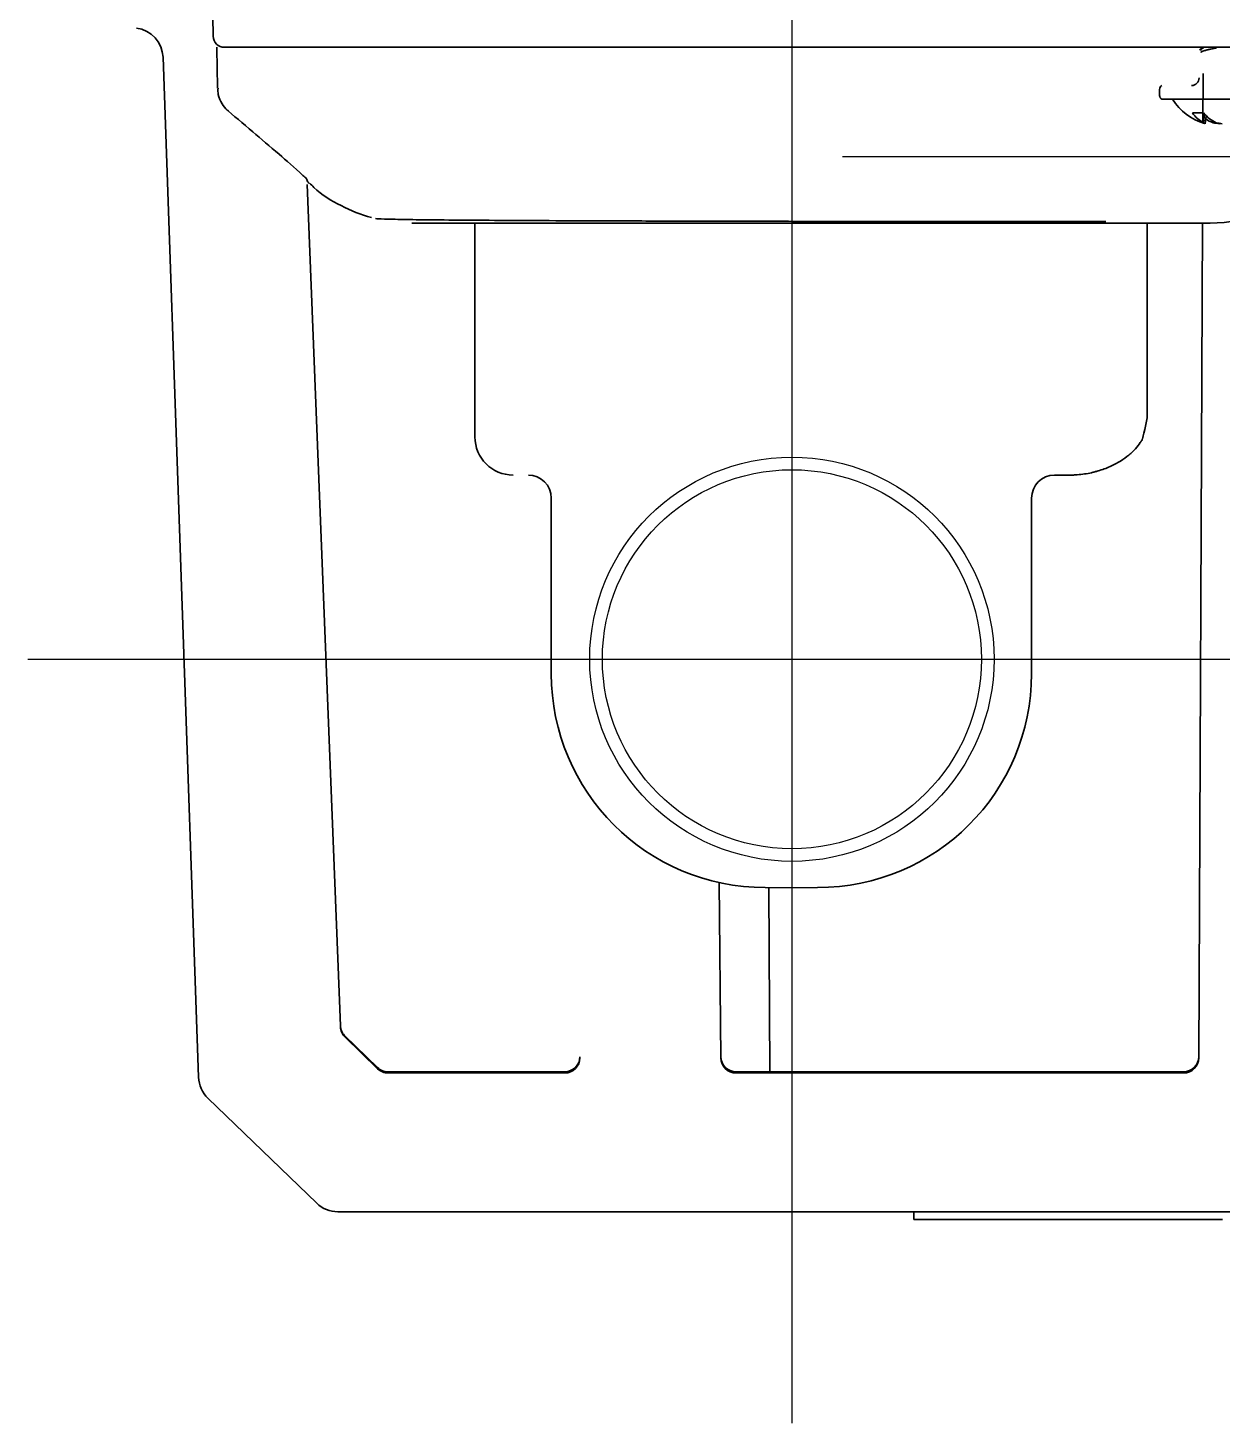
# Model space of a CAD drawing. Header units: inches. Extents: x 786 to 5593, y 691 to 5453.
# Drawn here: x 3433.9 to 3512, y 4189.8 to 4281.1 of the extents above; entities that cross this region are included whole.
import ezdxf

# ---------------------------------------------------------------- set-up
doc = ezdxf.new("R2010")
doc.units = ezdxf.units.IN
doc.layers.add('1', color=7, linetype='Continuous', true_color=0xffffff)

msp = doc.modelspace()

# ---------------------------------------------------------------- linework, layer by layer
at = {"color": 6}
for p, q in [((3483.853, 4289.825), (3483.853, 4189.825)), ((3433.853, 4239.825), (3533.853, 4239.825))]:
    msp.add_line(p, q, dxfattribs=at)
at = {"color": 4}
msp.add_line((3487.165, 4272.726), (3587.165, 4272.726), dxfattribs=at)
msp.add_line((3482.107, 4224.876), (3485.538, 4224.876))
for radius in [13.231, 12.403]:
    msp.add_circle((3483.853, 4239.825), radius)
at = {"layer": '1', "color": 7, "linetype": 'Continuous', "lineweight": 35}
for p, q in [((3445.666, 4298.232), (3445.973, 4280.613)), ((3495.908, 4279.876), (3446.723, 4279.876)), ((3518.357, 4279.876), (3495.908, 4279.876)), ((3510.671, 4279.876), (3510.614, 4279.665)), ((3442.695, 4279.226), (3445.026, 4212.46)), ((3510.752, 4274.923), (3510.766, 4278.156)), ((3446.263, 4277.2), (3446.262, 4277.204)), ((3507.919, 4277.126), (3507.919, 4276.726)), ((3446.942, 4275.732), (3446.941, 4275.732)), ((3508.069, 4276.476), (3515.769, 4276.476)), ((3510.856, 4275.504), (3510.8, 4274.943)), ((3510.956, 4275.402), (3510.904, 4274.877)), ((3511.418, 4275.048), (3511.417, 4274.943)), ((3511.83, 4274.901), (3511.83, 4274.877)), ((3511.83, 4274.877), (3511.919, 4274.888)), ((3452.128, 4270.893), (3454.304, 4215.828)), ((3488.83, 4268.479), (3488.829, 4268.376)), ((3489.33, 4268.478), (3489.329, 4268.376)), ((3489.828, 4268.376), (3489.829, 4268.478)), ((3491.918, 4268.475), (3491.919, 4268.376)), ((3492.418, 4268.376), (3492.417, 4268.475)), ((3492.917, 4268.376), (3492.916, 4268.474)), ((3463.107, 4268.376), (3463.107, 4254.376)), ((3463.107, 4254.376), (3463.107, 4268.376)), ((3507.107, 4255.635), (3507.107, 4268.376)), ((3507.107, 4268.376), (3507.107, 4255.635)), ((3510.485, 4213.735), (3510.723, 4268.376)), ((3507.107, 4255.746), (3507.106, 4255.83)), ((3501.037, 4251.876), (3502.038, 4251.876)), ((3468.107, 4250.376), (3468.107, 4238.876)), ((3468.107, 4238.876), (3468.107, 4250.376)), ((3499.538, 4238.876), (3499.538, 4250.376)), ((3479.1, 4225.203), (3479.2, 4213.731)), ((3482.346, 4224.876), (3482.399, 4212.822)), ((3454.591, 4215.176), (3456.741, 4213.1)), ((3454.608, 4215.079), (3456.739, 4213.022)), ((3457.429, 4212.822), (3468.98, 4212.822)), ((3457.434, 4212.741), (3468.98, 4212.741)), ((3480.199, 4212.822), (3509.485, 4212.822)), ((3480.2, 4212.741), (3509.485, 4212.741)), ((3445.026, 4212.46), (3445.026, 4212.459)), ((3445.636, 4211.09), (3452.752, 4204.218)), ((3452.752, 4204.218), (3452.752, 4204.218)), ((3454.142, 4203.656), (3454.141, 4203.657)), ((3454.142, 4203.656), (3569.938, 4203.656)), ((3491.84, 4203.156), (3491.84, 4203.656))]:
    msp.add_line(p, q, dxfattribs=at)
for centre, radius, start, end in [((3440.696, 4279.156), 2, 2, 82.37643), ((3446.723, 4280.626), 0.75, 181, 270), ((3510.004, 4277.876), 0.5, 270, 0), ((3508.202, 4277.126), 0.283, 118.07249, 180), ((3508.202, 4276.726), 0.283, 180, 241.92751), ((3511.919, 4278.476), 3.74, 212.32411, 253.60756), ((3465.607, 4254.376), 2.5, 180, 270), ((3466.607, 4250.376), 1.5, 0, 90), ((3501.038, 4250.376), 1.5, 90, 180), ((3482.107, 4238.876), 14, 180, 270), ((3482.107, 4238.876), 14, 180, 270), ((3485.538, 4238.876), 14, 270, 0), ((3447.025, 4212.529), 2, 182, 226), ((3454.142, 4205.656), 2, 226, 270)]:
    msp.add_arc(centre, radius, start, end, dxfattribs=at)
for centre, major_axis, ratio, start_param, end_param in [((3511.688, 4278.497), (0.346, 3.712), 0.627676, 2.529365, 2.902086), ((3512.143, 4278.497), (0.356, -3.711), 0.654345, 5.549803, 5.922525), ((3511.328, 4278.534), (0.36, 3.672), 0.257668, 2.955348, 3.072213), ((3512.106, 4278.497), (0.426, -3.704), 0.775115, 5.720567, 5.896264), ((3512.077, 4278.534), (1.267, -3.465), 0.961631, 5.733637, 5.850503), ((3512.177, 4278.534), (0.806, -3.6), 0.902278, 5.872372, 5.989237), ((3511.231, 4278.376), (0, 10), 0.999998, 3.14138, 3.87132)]:
    msp.add_ellipse(centre, major_axis=major_axis, ratio=ratio, start_param=start_param, end_param=end_param, dxfattribs=at)
at = {"layer": '1', "color": 7, "linetype": 'Continuous', "lineweight": 35, "extrusion": (0, 0, -1)}
for centre, major_axis, ratio, start_param, end_param in [((3455.303, 4215.797), (1, 0), 0.99863, 2.339426, 3.106734), ((3455.297, 4215.88), (0.884, 0.467), 0.992708, 2.824178, 3.144522), ((3468.98, 4213.816), (1, -0.009), 0.998629, 0, 1.562082), ((3468.98, 4213.74), (-1, 0), 0.998629, 3.150307, 4.712389), ((3480.199, 4213.816), (-1, -0.009), 0.998629, 4.721104, 6.283185), ((3480.2, 4213.74), (-1, 0), 0.998629, 4.712389, 6.274471), ((3509.485, 4213.816), (-1, 0.004), 0.99863, 3.141593, 4.708032), ((3509.485, 4213.74), (-1, 0), 0.99863, 3.14595, 4.712389), ((3457.434, 4213.817), (0.998, -0.069), 0.998789, 1.502284, 2.270919), ((3457.434, 4213.74), (1, 0), 0.99863, 1.570796, 2.339426), ((3461.655, 4209.76), (4.221, -3.06), 0.024638, 3.123734, 3.126961), ((3447.025, 4212.53), (1.999, 0.07), 0.99882, 2.371827, 3.141593), ((3454.141, 4205.656), (1.389, 1.439), 0.999885, 2.373591, 3.141593)]:
    msp.add_ellipse(centre, major_axis=major_axis, ratio=ratio, start_param=start_param, end_param=end_param, dxfattribs=at)
at = {"layer": '1', "color": 7, "linetype": 'Continuous', "lineweight": 35}
msp.add_open_spline([(3446.216, 4279.876), (3446.263, 4277.198)], degree=1, dxfattribs=at)
for points, knots in [([(3510.523, 4279.706), (3510.551, 4279.729), (3510.623, 4279.768), (3510.733, 4279.807), (3510.783, 4279.822)], [0, 0, 0, 0, 0.601866, 1, 1, 1, 1]), ([(3510.622, 4279.56), (3510.628, 4279.564), (3510.634, 4279.568), (3510.657, 4279.581), (3510.696, 4279.6), (3510.746, 4279.619), (3510.787, 4279.634), (3510.802, 4279.639), (3510.832, 4279.648), (3510.848, 4279.653), (3510.896, 4279.668), (3510.931, 4279.677), (3511.005, 4279.697), (3511.044, 4279.706), (3511.106, 4279.721), (3511.127, 4279.726), (3511.17, 4279.736), (3511.192, 4279.741), (3511.258, 4279.756), (3511.304, 4279.765), (3511.399, 4279.785), (3511.447, 4279.795), (3511.547, 4279.815), (3511.598, 4279.825), (3511.65, 4279.835)], [0, 0, 0, 0, 0.042222, 0.042222, 0.148642, 0.255062, 0.255062, 0.308271, 0.308271, 0.361481, 0.361481, 0.467901, 0.467901, 0.574321, 0.574321, 0.627531, 0.627531, 0.680741, 0.680741, 0.78716, 0.78716, 0.89358, 0.89358, 1, 1, 1, 1]), ([(3446.297, 4277.201), (3446.285, 4277.058), (3446.295, 4276.697), (3446.527, 4276.193), (3446.803, 4275.841), (3446.949, 4275.73), (3446.975, 4275.712)], [0, 0, 0, 0, 0.236229, 0.616362, 0.935534, 1, 1, 1, 1]), ([(3446.775, 4275.879), (3447.31, 4275.416), (3448.389, 4274.488), (3450.129, 4273.017), (3451.343, 4271.972), (3452.015, 4271.346), (3452.096, 4271.27)], [0, 0, 0, 0, 0.396386, 0.715268, 0.965955, 1, 1, 1, 1]), ([(3510.066, 4275.584), (3510.091, 4275.585), (3510.116, 4275.585), (3510.168, 4275.585), (3510.194, 4275.585), (3510.249, 4275.585), (3510.277, 4275.585), (3510.334, 4275.585), (3510.364, 4275.585), (3510.454, 4275.585), (3510.516, 4275.585), (3510.614, 4275.585), (3510.647, 4275.585), (3510.714, 4275.585), (3510.747, 4275.585), (3510.782, 4275.584)], [0, 0, 0, 0, 0.125, 0.125, 0.25, 0.25, 0.375, 0.375, 0.5, 0.5, 0.75, 0.75, 0.875, 0.875, 1, 1, 1, 1]), ([(3452.087, 4271.278), (3452.087, 4271.276), (3452.093, 4271.235), (3452.117, 4271.158), (3452.179, 4271.057), (3452.236, 4270.996), (3452.264, 4270.97)], [0, 0, 0, 0, 0.015221, 0.376363, 0.720438, 1, 1, 1, 1]), ([(3452.291, 4270.991), (3452.379, 4270.894), (3452.964, 4270.282), (3454.332, 4269.463), (3455.639, 4268.926), (3456.336, 4268.733)], [0, 0, 0, 0, 0.084001, 0.54377, 1, 1, 1, 1]), ([(3456.6, 4268.667), (3456.692, 4268.656), (3457.084, 4268.635), (3458.335, 4268.607), (3460.191, 4268.583), (3462.594, 4268.562), (3465.479, 4268.543), (3468.8, 4268.527), (3472.517, 4268.513), (3476.596, 4268.502), (3481.006, 4268.492), (3485.706, 4268.483), (3490.598, 4268.477), (3495.542, 4268.471), (3500.193, 4268.467), (3503.222, 4268.465), (3504.395, 4268.465), (3504.399, 4268.465)], [0, 0, 0, 0, 0.063042, 0.126786, 0.191625, 0.257913, 0.325761, 0.395108, 0.465802, 0.537641, 0.610438, 0.684265, 0.759713, 0.837433, 0.91752, 0.999693, 1, 1, 1, 1]), ([(3509.205, 4268.376), (3508.716, 4268.376), (3507.587, 4268.376), (3505.415, 4268.376), (3502.846, 4268.376), (3499.952, 4268.376), (3496.833, 4268.376), (3493.538, 4268.376), (3490.187, 4268.376), (3486.948, 4268.376), (3483.843, 4268.376), (3480.775, 4268.376), (3477.659, 4268.376), (3474.469, 4268.376), (3471.284, 4268.376), (3468.279, 4268.376), (3465.635, 4268.376), (3463.456, 4268.376), (3461.739, 4268.376), (3460.437, 4268.376), (3459.513, 4268.376), (3459.034, 4268.376), (3458.97, 4268.376), (3458.989, 4268.376)], [0, 0, 0, 0, 0.048227, 0.096454, 0.14468, 0.192907, 0.241134, 0.289361, 0.337587, 0.385814, 0.434041, 0.482268, 0.530495, 0.578721, 0.626948, 0.675175, 0.723402, 0.771628, 0.819855, 0.868082, 0.916309, 0.964536, 1, 1, 1, 1]), ([(3469.232, 4268.376), (3469.82, 4268.376), (3470.422, 4268.376), (3471.655, 4268.376), (3472.285, 4268.376), (3473.574, 4268.376), (3474.232, 4268.376), (3474.989, 4268.376), (3475.074, 4268.376), (3475.243, 4268.376), (3475.328, 4268.376), (3475.583, 4268.376), (3475.753, 4268.376), (3476.264, 4268.376), (3476.606, 4268.376), (3477.634, 4268.376), (3478.322, 4268.376), (3479.706, 4268.376), (3480.401, 4268.376), (3481.797, 4268.376), (3482.499, 4268.376), (3483.38, 4268.376), (3483.644, 4268.376), (3483.91, 4268.376), (3484.086, 4268.376), (3484.175, 4268.376), (3484.617, 4268.376), (3484.969, 4268.376), (3486.018, 4268.376), (3486.71, 4268.376), (3488.079, 4268.376), (3488.757, 4268.376), (3490.1, 4268.376), (3490.765, 4268.376), (3491.506, 4268.376), (3491.588, 4268.376), (3491.752, 4268.376), (3491.997, 4268.376), (3492.24, 4268.376), (3492.725, 4268.376), (3493.045, 4268.376), (3493.995, 4268.376), (3494.616, 4268.376), (3495.836, 4268.376), (3496.435, 4268.376), (3497.611, 4268.376), (3498.188, 4268.376), (3499.038, 4268.376), (3499.319, 4268.376), (3499.666, 4268.376), (3499.735, 4268.376), (3499.873, 4268.376), (3499.942, 4268.376), (3500.148, 4268.376), (3500.285, 4268.376), (3500.962, 4268.376), (3501.487, 4268.376), (3502.506, 4268.376), (3503.001, 4268.376), (3503.957, 4268.376), (3504.42, 4268.376), (3505.312, 4268.376), (3505.742, 4268.376), (3506.566, 4268.376), (3506.961, 4268.376), (3507.429, 4268.376), (3507.522, 4268.376), (3507.659, 4268.376), (3507.704, 4268.376), (3507.794, 4268.376), (3508.017, 4268.376), (3508.23, 4268.376), (3508.723, 4268.376), (3509.027, 4268.376), (3509.581, 4268.376), (3509.831, 4268.376), (3510.275, 4268.376), (3510.469, 4268.376), (3510.651, 4268.376), (3510.671, 4268.376), (3510.71, 4268.376), (3510.729, 4268.376), (3510.784, 4268.376), (3510.887, 4268.376), (3510.972, 4268.376), (3511.117, 4268.376), (3511.18, 4268.376), (3511.224, 4268.376), (3511.231, 4268.376), (3511.231, 4268.376)], [0, 0, 0, 0, 0.036437, 0.036437, 0.072873, 0.072873, 0.10931, 0.10931, 0.113865, 0.113865, 0.118419, 0.118419, 0.127528, 0.127528, 0.145747, 0.145747, 0.182183, 0.182183, 0.21862, 0.21862, 0.255056, 0.255056, 0.264166, 0.26872, 0.26872, 0.273275, 0.273275, 0.291493, 0.291493, 0.32793, 0.32793, 0.364366, 0.364366, 0.400803, 0.400803, 0.405358, 0.405358, 0.409912, 0.419021, 0.419021, 0.43724, 0.43724, 0.473676, 0.473676, 0.510113, 0.510113, 0.54655, 0.54655, 0.564768, 0.564768, 0.569323, 0.569323, 0.573877, 0.573877, 0.582986, 0.582986, 0.619423, 0.619423, 0.65586, 0.65586, 0.692296, 0.692296, 0.728733, 0.728733, 0.765169, 0.765169, 0.774279, 0.774279, 0.778833, 0.778833, 0.783388, 0.801606, 0.801606, 0.838043, 0.838043, 0.874479, 0.874479, 0.910916, 0.910916, 0.915471, 0.915471, 0.920025, 0.920025, 0.929134, 0.947353, 0.947353, 0.983789, 0.983789, 1, 1, 1, 1]), ([(3510.9, 4268.376), (3510.945, 4268.376), (3510.985, 4268.376), (3511.117, 4268.376), (3511.18, 4268.376), (3511.241, 4268.376), (3511.238, 4268.376), (3511.167, 4268.376), (3511.098, 4268.376), (3510.981, 4268.376), (3510.968, 4268.376), (3510.94, 4268.376), (3510.925, 4268.376), (3510.88, 4268.376), (3510.848, 4268.376), (3510.746, 4268.376), (3510.67, 4268.376), (3510.418, 4268.376), (3510.219, 4268.376), (3509.759, 4268.376), (3509.498, 4268.376), (3509.205, 4268.376)], [0, 0, 0, 0, 0.057806, 0.057806, 0.214838, 0.214838, 0.371871, 0.371871, 0.528903, 0.528903, 0.548532, 0.548532, 0.568161, 0.568161, 0.607419, 0.607419, 0.685935, 0.685935, 0.842968, 0.842968, 1, 1, 1, 1]), ([(3502.038, 4251.876), (3502.122, 4251.876), (3502.205, 4251.878), (3502.37, 4251.885), (3502.451, 4251.889), (3502.692, 4251.909), (3502.85, 4251.927), (3503.158, 4251.974), (3503.309, 4252.002), (3503.494, 4252.043), (3503.53, 4252.052), (3503.603, 4252.069), (3503.64, 4252.078), (3503.748, 4252.106), (3503.819, 4252.126), (3504.029, 4252.188), (3504.164, 4252.233), (3504.427, 4252.33), (3504.554, 4252.382), (3504.738, 4252.464), (3504.798, 4252.492), (3504.916, 4252.549), (3505.089, 4252.637), (3505.25, 4252.73), (3505.558, 4252.92), (3505.742, 4253.053), (3505.928, 4253.206), (3505.948, 4253.224), (3505.989, 4253.258), (3506.008, 4253.275), (3506.067, 4253.327), (3506.179, 4253.43), (3506.279, 4253.533), (3506.465, 4253.737), (3506.569, 4253.871), (3506.677, 4254.034), (3506.697, 4254.066), (3506.736, 4254.13), (3506.754, 4254.162), (3506.806, 4254.256), (3506.835, 4254.317), (3507.107, 4255.635)], [0, 0, 0, 0, 0.03125, 0.03125, 0.0625, 0.0625, 0.125, 0.125, 0.1875, 0.1875, 0.203125, 0.203125, 0.21875, 0.21875, 0.25, 0.25, 0.3125, 0.3125, 0.375, 0.375, 0.40625, 0.40625, 0.4375, 0.5, 0.5, 0.625, 0.625, 0.640625, 0.640625, 0.65625, 0.65625, 0.6875, 0.75, 0.75, 0.875, 0.875, 0.90625, 0.90625, 0.9375, 0.9375, 1, 1, 1, 1]), ([(3454.303, 4215.863), (3454.305, 4215.79), (3454.317, 4215.662), (3454.369, 4215.504), (3454.4, 4215.436), (3454.413, 4215.413)], [0, 0, 0, 0, 0.408716, 0.777408, 1, 1, 1, 1]), ([(3491.84, 4203.156), (3491.84, 4203.156), (3492.38, 4203.156), (3493.661, 4203.156), (3494.968, 4203.156), (3496.512, 4203.156), (3498.228, 4203.156), (3499.744, 4203.156), (3500.992, 4203.156), (3501.947, 4203.156), (3502.933, 4203.156), (3504.347, 4203.156), (3506.254, 4203.156), (3508.695, 4203.156), (3510.647, 4203.156), (3511.781, 4203.156), (3512.04, 4203.156)], [0, 0, 0, 0, 0.106353, 0.169105, 0.239089, 0.315308, 0.396018, 0.479225, 0.521163, 0.563024, 0.605947, 0.651193, 0.748459, 0.854083, 0.966665, 1, 1, 1, 1])]:
    msp.add_open_spline(points, degree=3, knots=knots, dxfattribs=at)

doc.saveas('drawing.dxf')
